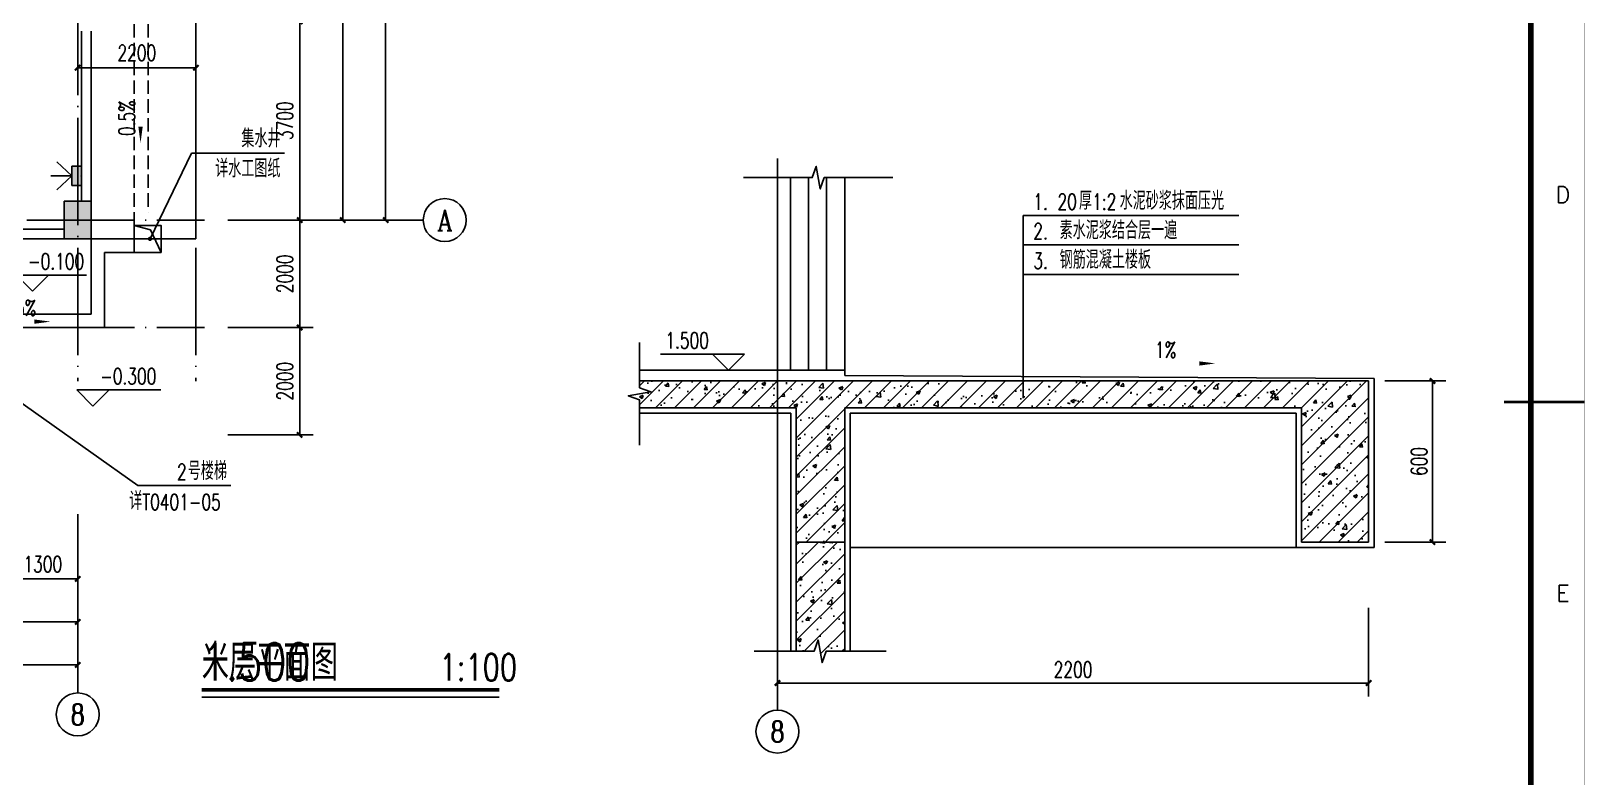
# Model space of a CAD drawing. Header units: millimetres. Extents: x 198973 to 283123, y 132052 to 191502.
# Drawn here: x 254193 to 283123, y 154797 to 168686 of the extents above; entities that cross this region are included whole.
import ezdxf
from ezdxf.enums import TextEntityAlignment as Align

# ---------------------------------------------------------------- set-up
doc = ezdxf.new("R2010")
doc.units = ezdxf.units.MM
doc.header["$LTSCALE"] = 1000
for name, pattern in [('CENTER', [2, 1.25, -0.25, 0.25, -0.25]), ('DASH', [0.35, 0.25, -0.1]), ('DOTE', [2.42, 2, -0.2, 0.02, -0.2])]:
    doc.linetypes.add(name, pattern=pattern)
doc.layers.get('0').update_dxf_attribs({"color": 8})
doc.layers.get('DEFPOINTS').update_dxf_attribs({"color": 8})
for name, color, linetype in [('-人员定位', 6, 'Continuous'), ('01', 8, 'Continuous'), ('3T_WOOD', 8, 'Continuous'), ('55', 8, 'Continuous'), ('AXIS', 8, 'Continuous'), ('COLUMN', 8, 'Continuous'), ('DIM_ELEV', 8, 'Continuous'), ('DIM_LEAD', 8, 'Continuous'), ('DIM_SYMB', 8, 'Continuous'), ('DOTE', 8, 'CENTER'), ('PUB_DIM', 8, 'Continuous'), ('PUB_HATCH', 8, 'Continuous'), ('PUB_TEXT', 8, 'Continuous'), ('STAIR', 8, 'Continuous'), ('WALL', 8, 'Continuous'), ('WINDOW', 8, 'Continuous')]:
    doc.layers.add(name, color=color, linetype=linetype)
doc.styles.add('_TCH_AXIS', font='COMPLEX', dxfattribs={"bigfont": 'GBCBIG'})
doc.styles.add('_TCH_DIM', font='SIMPLEX', dxfattribs={"bigfont": 'GBCBIG'})
doc.styles.add('_TCH_DIM_T3', font='SIMPLEX', dxfattribs={"width": 0.705882, "bigfont": 'GBCBIG'})
doc.styles.add('HZ', font='geditxt.shx', dxfattribs={"width": 0.75, "bigfont": 'hzfs_1.shx'})
doc.styles.get("Standard").update_dxf_attribs({"font": 'txt', "bigfont": 'gbcbig.shx'})
doc.dimstyles.new('_TCH_ARCH&&100', dxfattribs={"dimtxt": 297.5, "dimasz": 100, "dimexe": 250, "dimexo": 300, "dimgap": 126.25, "dimtad": 1, "dimdec": 0, "dimzin": 0, "dimdsep": 46, "dimtxsty": '_TCH_DIM_T3', "dimblk": 'ARCHTICK', "dimcen": 0.09, "dimclrt": 7, "dimazin": 2, "dimtfac": 1, "dimtdec": 0, "dimtix": 1, "dimtmove": 2, "dimatfit": 3, "dimfxl": 0, "dimtolj": 1, "dimtzin": 0, "dimarcsym": 0})
doc.dimstyles.new('_TCH_ARCH&&20', dxfattribs={"dimtxt": 59.5, "dimasz": 20, "dimexe": 50, "dimexo": 60, "dimgap": 20, "dimtad": 1, "dimdec": 0, "dimzin": 0, "dimdsep": 46, "dimtxsty": '_TCH_DIM_T3', "dimblk": 'ARCHTICK', "dimcen": 0.09, "dimclrt": 7, "dimazin": 2, "dimtfac": 1, "dimtdec": 0, "dimtix": 1, "dimtmove": 2, "dimatfit": 3, "dimfxl": 0, "dimtolj": 1, "dimtzin": 0, "dimarcsym": 0})
pattern_1 = [(45, (-268933.05, -164674.26), (-35.355339, 35.355339), []), (50, (-268933.05, -164674.26), (143.452037, -12.550427), [15, -165]), (355, (-268933.05, -164674.26), (-27.75027, 150.43843), [12, -132]), (100.4514, (-268921.1, -164675.3), (115.701876, 137.88791), [12.74804, -140.22842]), (46.1842, (-268933.05, -164634.26), (213.44821, -33.1038), [22.5, -247.5]), (96.6356, (-268915.26, -164637.02), (186.93254, 194.82357), [19.12206, -210.3426]), (351.1842, (-268933.05, -164634.26), (186.93239, 194.82372), [18, -198]), (21, (-268913.05, -164644.26), (119.38141, -80.52378), [15, -165]), (326, (-268913.05, -164644.26), (48.663066, 145.03001), [12, -132]), (71.4514, (-268903.1, -164650.97), (168.044526, 64.5061), [12.74804, -140.22842]), (37.5, (-268933.05, -164674.26), (2.431971, 66.578771), [0, -130.4, 0, -134, 0, -132.5]), (7.5, (-268933.05, -164674.26), (52.613907, 78.882342), [0, -76.4, 0, -127.4, 0, -50.5]), (327.5, (-268977.65, -164674.26), (106.764487, -4.510974), [0, -50, 0, -156, 0, -207]), (317.5, (-268997.65, -164674.26), (116.637234, 20.020996), [0, -65, 0, -103.6, 0, -147])]

# ---------------------------------------------------------------- blocks, each defined once
blk = doc.blocks.new('_ArchTick')
at = {"color": 0, "linetype": 'ByBlock', "const_width": 0.4}
blk.add_lwpolyline([(-0.5, -0.5), (0.5, 0.5)], dxfattribs=at)
blk = doc.blocks.new('*D336')
at = {"layer": 'DEFPOINTS', "color": 0}
for p in [(555.2, 600.9), (2755.2, 600.9), (2755.2, 260.8)]:
    blk.add_point(p, dxfattribs=at)
at = {"layer": 'DIM_SYMB', "color": 0, "lineweight": -2}
for p, q in [((555.2, 540.9), (555.2, 210.8)), ((2755.2, 540.9), (2755.2, 210.8)), ((555.2, 260.8), (2755.2, 260.8))]:
    blk.add_line(p, q, dxfattribs=at)
at = {"layer": 'DIM_SYMB', "color": 0, "lineweight": -2, "xscale": 20, "yscale": 20, "zscale": 20, "rotation": 180}
blk.add_blockref('_ArchTick', (555.2, 260.8), dxfattribs=at)
at = {"layer": 'DIM_SYMB', "color": 0, "lineweight": -2, "xscale": 20, "yscale": 20, "zscale": 20}
blk.add_blockref('_ArchTick', (2755.2, 260.8), dxfattribs=at)
at = {"layer": 'DIM_SYMB', "color": 7, "insert": (1655.2, 310.6), "char_height": 59.5, "attachment_point": 5, "style": '_TCH_DIM_T3'}
blk.add_mtext('\\A1;2200', dxfattribs=at)
blk = doc.blocks.new('*D337')
at = {"layer": 'DEFPOINTS', "color": 0}
for p in [(2755.2, 1385.8), (2992.6, 1385.8), (2755.2, 785.8)]:
    blk.add_point(p, dxfattribs=at)
at = {"layer": 'PUB_DIM', "color": 0, "lineweight": -2}
for p, q in [((2815.2, 1385.8), (3042.6, 1385.8)), ((2992.6, 785.8), (2992.6, 1385.8)), ((2815.2, 785.8), (3042.6, 785.8))]:
    blk.add_line(p, q, dxfattribs=at)
at = {"layer": 'PUB_DIM', "color": 0, "lineweight": -2, "xscale": 20, "yscale": 20, "zscale": 20}
for p, rotation in [((2992.6, 1385.8), 90), ((2992.6, 785.8), 270)]:
    blk.add_blockref('_ArchTick', p, dxfattribs=dict(at, rotation=rotation))
at = {"layer": 'PUB_DIM', "color": 7, "insert": (2942.8, 1085.8), "char_height": 59.5, "attachment_point": 5, "rotation": 90, "style": '_TCH_DIM_T3'}
blk.add_mtext('\\A1;600', dxfattribs=at)
blk = doc.blocks.new('GEDI_WK_A1')
at = {"color": 3}
blk.add_line((831, 297), (841, 297), dxfattribs=at)
for points, const_width in [([(0, 0), (841, 0), (841, 594), (0, 594)], 0.1), ([(25, 10), (831, 10), (831, 584), (25, 584)], 1)]:
    blk.add_lwpolyline(points, close=True, dxfattribs=dict(at, const_width=const_width))
at = {"color": 3, "const_width": 0.5}
blk.add_lwpolyline([(826, 297), (841, 297)], dxfattribs=at)
at = {"color": 3}
for s, p in [('D', (837, 334.12)), ('E', (837, 259.88))]:
    blk.add_text(s, height=3, dxfattribs=at).set_placement(p, align=Align.CENTER)
blk = doc.blocks.new('*D42')
at = {"layer": 'AXIS', "color": 0, "lineweight": -2}
for p, q in [((259796, 182166), (261040, 182166)), ((260790, 165166), (260790, 182166)), ((259796, 165166), (261040, 165166))]:
    blk.add_line(p, q, dxfattribs=at)
at = {"layer": 'DEFPOINTS', "color": 0}
for p in [(259496, 182166), (260790, 182166), (259496, 165166)]:
    blk.add_point(p, dxfattribs=at)
at = {"layer": 'AXIS', "color": 0, "lineweight": -2, "xscale": 100, "yscale": 100, "zscale": 100}
for p, rotation in [((260790, 182166), 90), ((260790, 165166), 270)]:
    blk.add_blockref('_ArchTick', p, dxfattribs=dict(at, rotation=rotation))
at = {"layer": 'AXIS', "color": 7, "insert": (260515, 173666), "char_height": 297.5, "attachment_point": 5, "rotation": 90, "style": '_TCH_DIM_T3'}
blk.add_mtext('\\A1;17000', dxfattribs=at)
blk = doc.blocks.new('*D44')
at = {"layer": 'AXIS', "color": 0, "lineweight": -2}
for p, q in [((213060, 158892), (213060, 156633)), ((255060, 158892), (255060, 156633)), ((213060, 156883), (255060, 156883))]:
    blk.add_line(p, q, dxfattribs=at)
at = {"layer": 'DEFPOINTS', "color": 0}
for p in [(213060, 159192), (255060, 159192), (255060, 156883)]:
    blk.add_point(p, dxfattribs=at)
at = {"layer": 'AXIS', "color": 0, "lineweight": -2, "xscale": 100, "yscale": 100, "zscale": 100, "rotation": 180}
blk.add_blockref('_ArchTick', (213060, 156883), dxfattribs=at)
at = {"layer": 'AXIS', "color": 0, "lineweight": -2, "xscale": 100, "yscale": 100, "zscale": 100}
blk.add_blockref('_ArchTick', (255060, 156883), dxfattribs=at)
at = {"layer": 'AXIS', "color": 7, "insert": (234060, 157158), "char_height": 297.5, "attachment_point": 5, "style": '_TCH_DIM_T3'}
blk.add_mtext('\\A1;42000', dxfattribs=at)
blk = doc.blocks.new('*D69')
at = {"layer": 'AXIS', "color": 0, "lineweight": -2}
for p, q in [((253760, 159692), (253760, 158233)), ((255060, 159692), (255060, 158233)), ((253760, 158483), (255060, 158483))]:
    blk.add_line(p, q, dxfattribs=at)
at = {"layer": 'DEFPOINTS', "color": 0}
for p in [(253760, 159992), (255060, 159992), (255060, 158483)]:
    blk.add_point(p, dxfattribs=at)
at = {"layer": 'AXIS', "color": 0, "lineweight": -2, "xscale": 100, "yscale": 100, "zscale": 100, "rotation": 180}
blk.add_blockref('_ArchTick', (253760, 158483), dxfattribs=at)
at = {"layer": 'AXIS', "color": 0, "lineweight": -2, "xscale": 100, "yscale": 100, "zscale": 100}
blk.add_blockref('_ArchTick', (255060, 158483), dxfattribs=at)
at = {"layer": 'AXIS', "color": 7, "insert": (254410, 158758), "char_height": 297.5, "attachment_point": 5, "style": '_TCH_DIM_T3'}
blk.add_mtext('\\A1;1300', dxfattribs=at)
blk = doc.blocks.new('*D114')
at = {"layer": 'AXIS', "color": 0, "lineweight": -2}
for p, q in [((258996, 176166), (260240, 176166)), ((259990, 165166), (259990, 176166)), ((258996, 165166), (260240, 165166))]:
    blk.add_line(p, q, dxfattribs=at)
at = {"layer": 'DEFPOINTS', "color": 0}
for p in [(258696, 176166), (259990, 176166), (258696, 165166)]:
    blk.add_point(p, dxfattribs=at)
at = {"layer": 'AXIS', "color": 0, "lineweight": -2, "xscale": 100, "yscale": 100, "zscale": 100}
for p, rotation in [((259990, 176166), 90), ((259990, 165166), 270)]:
    blk.add_blockref('_ArchTick', p, dxfattribs=dict(at, rotation=rotation))
at = {"layer": 'AXIS', "color": 7, "insert": (259715, 170666), "char_height": 297.5, "attachment_point": 5, "rotation": 90, "style": '_TCH_DIM_T3'}
blk.add_mtext('\\A1;11000', dxfattribs=at)
blk = doc.blocks.new('*D116')
at = {"layer": 'AXIS', "color": 0, "lineweight": -2}
for p, q in [((257851, 163166), (259440, 163166)), ((259190, 161166), (259190, 163166)), ((257851, 161166), (259440, 161166))]:
    blk.add_line(p, q, dxfattribs=at)
at = {"layer": 'DEFPOINTS', "color": 0}
for p in [(257551, 163166), (259190, 163166), (257551, 161166)]:
    blk.add_point(p, dxfattribs=at)
at = {"layer": 'AXIS', "color": 0, "lineweight": -2, "xscale": 100, "yscale": 100, "zscale": 100}
for p, rotation in [((259190, 163166), 90), ((259190, 161166), 270)]:
    blk.add_blockref('_ArchTick', p, dxfattribs=dict(at, rotation=rotation))
at = {"layer": 'AXIS', "color": 7, "insert": (258915, 162166), "char_height": 297.5, "attachment_point": 5, "rotation": 90, "style": '_TCH_DIM_T3'}
blk.add_mtext('\\A1;2000', dxfattribs=at)
blk = doc.blocks.new('*D117')
at = {"layer": 'AXIS', "color": 0, "lineweight": -2}
for p, q in [((257851, 165166), (259440, 165166)), ((259190, 163166), (259190, 165166)), ((257851, 163166), (259440, 163166))]:
    blk.add_line(p, q, dxfattribs=at)
at = {"layer": 'DEFPOINTS', "color": 0}
for p in [(257551, 165166), (259190, 165166), (257551, 163166)]:
    blk.add_point(p, dxfattribs=at)
at = {"layer": 'AXIS', "color": 0, "lineweight": -2, "xscale": 100, "yscale": 100, "zscale": 100}
for p, rotation in [((259190, 165166), 90), ((259190, 163166), 270)]:
    blk.add_blockref('_ArchTick', p, dxfattribs=dict(at, rotation=rotation))
at = {"layer": 'AXIS', "color": 7, "insert": (258915, 164166), "char_height": 297.5, "attachment_point": 5, "rotation": 90, "style": '_TCH_DIM_T3'}
blk.add_mtext('\\A1;2000', dxfattribs=at)
blk = doc.blocks.new('*D118')
at = {"layer": 'AXIS', "color": 0, "lineweight": -2}
for p, q in [((257851, 168866), (259440, 168866)), ((259190, 165166), (259190, 168866)), ((257851, 165166), (259440, 165166))]:
    blk.add_line(p, q, dxfattribs=at)
at = {"layer": 'DEFPOINTS', "color": 0}
for p in [(257551, 168866), (259190, 168866), (257551, 165166)]:
    blk.add_point(p, dxfattribs=at)
at = {"layer": 'AXIS', "color": 0, "lineweight": -2, "xscale": 100, "yscale": 100, "zscale": 100}
for p, rotation in [((259190, 168866), 90), ((259190, 165166), 270)]:
    blk.add_blockref('_ArchTick', p, dxfattribs=dict(at, rotation=rotation))
at = {"layer": 'AXIS', "color": 7, "insert": (258915, 167016), "char_height": 297.5, "attachment_point": 5, "rotation": 90, "style": '_TCH_DIM_T3'}
blk.add_mtext('\\A1;3700', dxfattribs=at)
blk = doc.blocks.new('*D138')
at = {"layer": 'AXIS', "color": 0, "lineweight": -2}
for p, q in [((249060, 159692), (249060, 157433)), ((255060, 159692), (255060, 157433)), ((249060, 157683), (255060, 157683))]:
    blk.add_line(p, q, dxfattribs=at)
at = {"layer": 'DEFPOINTS', "color": 0}
for p in [(249060, 159992), (255060, 159992), (255060, 157683)]:
    blk.add_point(p, dxfattribs=at)
at = {"layer": 'AXIS', "color": 0, "lineweight": -2, "xscale": 100, "yscale": 100, "zscale": 100, "rotation": 180}
blk.add_blockref('_ArchTick', (249060, 157683), dxfattribs=at)
at = {"layer": 'AXIS', "color": 0, "lineweight": -2, "xscale": 100, "yscale": 100, "zscale": 100}
blk.add_blockref('_ArchTick', (255060, 157683), dxfattribs=at)
at = {"layer": 'AXIS', "color": 7, "insert": (252060, 157958), "char_height": 297.5, "attachment_point": 5, "style": '_TCH_DIM_T3'}
blk.add_mtext('\\A1;6000', dxfattribs=at)
blk = doc.blocks.new('*D165')
at = {"layer": 'DEFPOINTS', "color": 0}
for p in [(257260, 168004), (255060, 167641), (257260, 167641)]:
    blk.add_point(p, dxfattribs=at)
at = {"layer": 'PUB_DIM', "color": 0, "lineweight": -2}
for p, q in [((255060, 167941), (255060, 168254)), ((257260, 167941), (257260, 168254)), ((255060, 168004), (257260, 168004))]:
    blk.add_line(p, q, dxfattribs=at)
at = {"layer": 'PUB_DIM', "color": 0, "lineweight": -2, "xscale": 100, "yscale": 100, "zscale": 100, "rotation": 180}
blk.add_blockref('_ArchTick', (255060, 168004), dxfattribs=at)
at = {"layer": 'PUB_DIM', "color": 0, "lineweight": -2, "xscale": 100, "yscale": 100, "zscale": 100}
blk.add_blockref('_ArchTick', (257260, 168004), dxfattribs=at)
at = {"layer": 'PUB_DIM', "color": 7, "insert": (256160, 168279), "char_height": 297.5, "attachment_point": 5, "style": '_TCH_DIM_T3'}
blk.add_mtext('\\A1;2200', dxfattribs=at)
blk = doc.blocks.new('*D206')
at = {"layer": 'DEFPOINTS', "color": 0}
for p in [(257260, 168004), (255060, 167641), (257260, 167641)]:
    blk.add_point(p, dxfattribs=at)
at = {"layer": 'PUB_DIM', "color": 0, "lineweight": -2}
for p, q in [((255060, 167941), (255060, 168254)), ((257260, 167941), (257260, 168254)), ((255060, 168004), (257260, 168004))]:
    blk.add_line(p, q, dxfattribs=at)
at = {"layer": 'PUB_DIM', "color": 0, "lineweight": -2, "xscale": 100, "yscale": 100, "zscale": 100, "rotation": 180}
blk.add_blockref('_ArchTick', (255060, 168004), dxfattribs=at)
at = {"layer": 'PUB_DIM', "color": 0, "lineweight": -2, "xscale": 100, "yscale": 100, "zscale": 100}
blk.add_blockref('_ArchTick', (257260, 168004), dxfattribs=at)
at = {"layer": 'PUB_DIM', "color": 7, "insert": (256160, 168279), "char_height": 297.5, "attachment_point": 5, "style": '_TCH_DIM_T3'}
blk.add_mtext('\\A1;2200', dxfattribs=at)
blk = doc.blocks.new('_FZH')
blk.add_lwpolyline([(-0.5, -0.5), (0.5, -0.5), (0.5, 0.5), (-0.5, 0.5)], close=True)
at = {"layer": 'PUB_HATCH'}
blk.add_solid([(-0.5, -0.5), (0.5, -0.5), (-0.5, 0.5), (0.5, 0.5)], dxfattribs=at)
blk = doc.blocks.new('*D240')
at = {"layer": 'AXIS', "color": 0, "lineweight": -2}
for p, q in [((249060, 159692), (249060, 157433)), ((255060, 159692), (255060, 157433)), ((249060, 157683), (255060, 157683))]:
    blk.add_line(p, q, dxfattribs=at)
at = {"layer": 'DEFPOINTS', "color": 0}
for p in [(249060, 159992), (255060, 159992), (255060, 157683)]:
    blk.add_point(p, dxfattribs=at)
at = {"layer": 'AXIS', "color": 0, "lineweight": -2, "xscale": 100, "yscale": 100, "zscale": 100, "rotation": 180}
blk.add_blockref('_ArchTick', (249060, 157683), dxfattribs=at)
at = {"layer": 'AXIS', "color": 0, "lineweight": -2, "xscale": 100, "yscale": 100, "zscale": 100}
blk.add_blockref('_ArchTick', (255060, 157683), dxfattribs=at)
at = {"layer": 'AXIS', "color": 7, "insert": (252060, 157958), "char_height": 297.5, "attachment_point": 5, "style": '_TCH_DIM_T3'}
blk.add_mtext('\\A1;6000', dxfattribs=at)
blk = doc.blocks.new('*D250')
at = {"layer": 'AXIS', "color": 0, "lineweight": -2}
for p, q in [((257851, 163166), (259440, 163166)), ((259190, 161166), (259190, 163166)), ((257851, 161166), (259440, 161166))]:
    blk.add_line(p, q, dxfattribs=at)
at = {"layer": 'DEFPOINTS', "color": 0}
for p in [(257551, 163166), (259190, 163166), (257551, 161166)]:
    blk.add_point(p, dxfattribs=at)
at = {"layer": 'AXIS', "color": 0, "lineweight": -2, "xscale": 100, "yscale": 100, "zscale": 100}
for p, rotation in [((259190, 163166), 90), ((259190, 161166), 270)]:
    blk.add_blockref('_ArchTick', p, dxfattribs=dict(at, rotation=rotation))
at = {"layer": 'AXIS', "color": 7, "insert": (258915, 162166), "char_height": 297.5, "attachment_point": 5, "rotation": 90, "style": '_TCH_DIM_T3'}
blk.add_mtext('\\A1;2000', dxfattribs=at)
blk = doc.blocks.new('*D251')
at = {"layer": 'AXIS', "color": 0, "lineweight": -2}
for p, q in [((257851, 165166), (259440, 165166)), ((259190, 163166), (259190, 165166)), ((257851, 163166), (259440, 163166))]:
    blk.add_line(p, q, dxfattribs=at)
at = {"layer": 'DEFPOINTS', "color": 0}
for p in [(257551, 165166), (259190, 165166), (257551, 163166)]:
    blk.add_point(p, dxfattribs=at)
at = {"layer": 'AXIS', "color": 0, "lineweight": -2, "xscale": 100, "yscale": 100, "zscale": 100}
for p, rotation in [((259190, 165166), 90), ((259190, 163166), 270)]:
    blk.add_blockref('_ArchTick', p, dxfattribs=dict(at, rotation=rotation))
at = {"layer": 'AXIS', "color": 7, "insert": (258915, 164166), "char_height": 297.5, "attachment_point": 5, "rotation": 90, "style": '_TCH_DIM_T3'}
blk.add_mtext('\\A1;2000', dxfattribs=at)
blk = doc.blocks.new('*D252')
at = {"layer": 'AXIS', "color": 0, "lineweight": -2}
for p, q in [((257851, 168866), (259440, 168866)), ((259190, 165166), (259190, 168866)), ((257851, 165166), (259440, 165166))]:
    blk.add_line(p, q, dxfattribs=at)
at = {"layer": 'DEFPOINTS', "color": 0}
for p in [(257551, 168866), (259190, 168866), (257551, 165166)]:
    blk.add_point(p, dxfattribs=at)
at = {"layer": 'AXIS', "color": 0, "lineweight": -2, "xscale": 100, "yscale": 100, "zscale": 100}
for p, rotation in [((259190, 168866), 90), ((259190, 165166), 270)]:
    blk.add_blockref('_ArchTick', p, dxfattribs=dict(at, rotation=rotation))
at = {"layer": 'AXIS', "color": 7, "insert": (258915, 167016), "char_height": 297.5, "attachment_point": 5, "rotation": 90, "style": '_TCH_DIM_T3'}
blk.add_mtext('\\A1;3700', dxfattribs=at)
blk = doc.blocks.new('*D257')
at = {"layer": 'AXIS', "color": 0, "lineweight": -2}
for p, q in [((258996, 176166), (260240, 176166)), ((259990, 165166), (259990, 176166)), ((258996, 165166), (260240, 165166))]:
    blk.add_line(p, q, dxfattribs=at)
at = {"layer": 'DEFPOINTS', "color": 0}
for p in [(258696, 176166), (259990, 176166), (258696, 165166)]:
    blk.add_point(p, dxfattribs=at)
at = {"layer": 'AXIS', "color": 0, "lineweight": -2, "xscale": 100, "yscale": 100, "zscale": 100}
for p, rotation in [((259990, 176166), 90), ((259990, 165166), 270)]:
    blk.add_blockref('_ArchTick', p, dxfattribs=dict(at, rotation=rotation))
at = {"layer": 'AXIS', "color": 7, "insert": (259715, 170666), "char_height": 297.5, "attachment_point": 5, "rotation": 90, "style": '_TCH_DIM_T3'}
blk.add_mtext('\\A1;11000', dxfattribs=at)
blk = doc.blocks.new('*D307')
at = {"layer": 'AXIS', "color": 0, "lineweight": -2}
for p, q in [((253760, 159692), (253760, 158233)), ((255060, 159692), (255060, 158233)), ((253760, 158483), (255060, 158483))]:
    blk.add_line(p, q, dxfattribs=at)
at = {"layer": 'DEFPOINTS', "color": 0}
for p in [(253760, 159992), (255060, 159992), (255060, 158483)]:
    blk.add_point(p, dxfattribs=at)
at = {"layer": 'AXIS', "color": 0, "lineweight": -2, "xscale": 100, "yscale": 100, "zscale": 100, "rotation": 180}
blk.add_blockref('_ArchTick', (253760, 158483), dxfattribs=at)
at = {"layer": 'AXIS', "color": 0, "lineweight": -2, "xscale": 100, "yscale": 100, "zscale": 100}
blk.add_blockref('_ArchTick', (255060, 158483), dxfattribs=at)
at = {"layer": 'AXIS', "color": 7, "insert": (254410, 158758), "char_height": 297.5, "attachment_point": 5, "style": '_TCH_DIM_T3'}
blk.add_mtext('\\A1;1300', dxfattribs=at)
blk = doc.blocks.new('*D328')
at = {"layer": 'AXIS', "color": 0, "lineweight": -2}
for p, q in [((213060, 158892), (213060, 156633)), ((255060, 158892), (255060, 156633)), ((213060, 156883), (255060, 156883))]:
    blk.add_line(p, q, dxfattribs=at)
at = {"layer": 'DEFPOINTS', "color": 0}
for p in [(213060, 159192), (255060, 159192), (255060, 156883)]:
    blk.add_point(p, dxfattribs=at)
at = {"layer": 'AXIS', "color": 0, "lineweight": -2, "xscale": 100, "yscale": 100, "zscale": 100, "rotation": 180}
blk.add_blockref('_ArchTick', (213060, 156883), dxfattribs=at)
at = {"layer": 'AXIS', "color": 0, "lineweight": -2, "xscale": 100, "yscale": 100, "zscale": 100}
blk.add_blockref('_ArchTick', (255060, 156883), dxfattribs=at)
at = {"layer": 'AXIS', "color": 7, "insert": (234060, 157158), "char_height": 297.5, "attachment_point": 5, "style": '_TCH_DIM_T3'}
blk.add_mtext('\\A1;42000', dxfattribs=at)
blk = doc.blocks.new('*D330')
at = {"layer": 'AXIS', "color": 0, "lineweight": -2}
for p, q in [((259796, 182166), (261040, 182166)), ((260790, 165166), (260790, 182166)), ((259796, 165166), (261040, 165166))]:
    blk.add_line(p, q, dxfattribs=at)
at = {"layer": 'DEFPOINTS', "color": 0}
for p in [(259496, 182166), (260790, 182166), (259496, 165166)]:
    blk.add_point(p, dxfattribs=at)
at = {"layer": 'AXIS', "color": 0, "lineweight": -2, "xscale": 100, "yscale": 100, "zscale": 100}
for p, rotation in [((260790, 182166), 90), ((260790, 165166), 270)]:
    blk.add_blockref('_ArchTick', p, dxfattribs=dict(at, rotation=rotation))
at = {"layer": 'AXIS', "color": 7, "insert": (260515, 173666), "char_height": 297.5, "attachment_point": 5, "rotation": 90, "style": '_TCH_DIM_T3'}
blk.add_mtext('\\A1;17000', dxfattribs=at)
blk = doc.blocks.new('定位基站')
at = {"layer": '-人员定位', "ltscale": 0.01}
h = blk.add_hatch(color=256, dxfattribs=at)
h.dxf.hatch_style = 1
h.paths.add_polyline_path([(406524, 477798), (406524, 477617), (406162, 477617), (406162, 477798)])
at = {"layer": '-人员定位', "color": 6}
for p, q in [((406343, 477798), (406082, 478077)), ((406343, 477798), (406343, 478186)), ((406343, 477798), (406604, 478077)), ((406343, 477995), (406343, 477995)), ((406162, 477798), (406524, 477798)), ((406162, 477617), (406162, 477798)), ((406524, 477798), (406524, 477617)), ((406524, 477617), (406162, 477617))]:
    blk.add_line(p, q, dxfattribs=at)
for p in [(406343, 477798), (406162, 477617), (406343, 477617), (406524, 477617)]:
    blk.add_point(p, dxfattribs=at)
blk = doc.blocks.new('A$C0E550F51')
at = {"layer": 'PUB_HATCH'}
h = blk.add_hatch(dxfattribs=at)
h.set_pattern_fill('钢筋混凝土', color=256, scale=20, style=0)
h.set_pattern_definition(pattern_1)
h.paths.add_polyline_path([(555.2, 1285.8), (555.2, 1385.8), (42, 1385.8), (42, 1360.3), (84, 1345.4), (0, 1330.6), (42, 1315.3), (42, 1285.8)])
h = blk.add_hatch(dxfattribs=at)
h.set_pattern_fill('钢筋混凝土', color=256, scale=20, style=0)
h.set_pattern_definition(pattern_1)
h.paths.add_polyline_path([(805.2, 1285.8), (2505.2, 1285.8), (2505.2, 785.8), (2755.2, 785.8), (2755.2, 1385.8), (805.2, 1385.8), (555.2, 1385.8), (555.2, 1285.8), (625.2, 1285.8), (625.2, 785.8), (805.2, 785.8)])
h = blk.add_hatch(dxfattribs=at)
h.set_pattern_fill('钢筋混凝土', color=256, scale=20, style=0)
h.set_pattern_definition([(45, (-267433.91, -165483.196), (-35.355339, 35.355339), []), (50, (-267433.91, -165483.2), (143.452037, -12.550427), [15, -165]), (355, (-267433.91, -165483.2), (-27.75027, 150.43843), [12, -132]), (100.4514, (-267421.96, -165484.24), (115.701876, 137.88791), [12.74804, -140.22842]), (46.1842, (-267433.91, -165443.2), (213.44821, -33.1038), [22.5, -247.5]), (96.6356, (-267416.12, -165445.95), (186.93254, 194.82357), [19.12206, -210.3426]), (351.1842, (-267433.9, -165443.2), (186.93239, 194.82372), [18, -198]), (21, (-267413.91, -165453.2), (119.38141, -80.52378), [15, -165]), (326, (-267413.91, -165453.2), (48.663066, 145.03001), [12, -132]), (71.4514, (-267403.96, -165459.9), (168.044526, 64.5061), [12.74804, -140.22842]), (37.5, (-267433.91, -165483.196), (2.431971, 66.578771), [0, -130.4, 0, -134, 0, -132.5]), (7.5, (-267433.91, -165483.196), (52.613907, 78.882342), [0, -76.4, 0, -127.4, 0, -50.5]), (327.5, (-267478.51, -165483.196), (106.764487, -4.510974), [0, -50, 0, -156, 0, -207]), (317.5, (-267498.51, -165483.2), (116.637234, 20.020996), [0, -65, 0, -103.6, 0, -147])])
h.paths.add_polyline_path([(805.2, 771.8), (805.2, 785.8), (625.2, 785.8), (625.2, 379.1), (691.1, 379.1), (706.4, 421.1), (721.2, 337.1), (736.1, 379.1), (805.2, 379.1)])
at = {"layer": '55'}
blk.add_line((2485.2, 765.8), (825.2, 765.8), dxfattribs=at)
at = {"layer": 'DIM_ELEV'}
for p, q in [((433, 1485.8), (120, 1485.8)), ((373, 1425.8), (313, 1485.8)), ((373, 1425.8), (433, 1485.8))]:
    blk.add_line(p, q, dxfattribs=at)
at = {"layer": 'DIM_SYMB'}
for p, q in [((1469.2, 1782.8), (1469.2, 2002.6)), ((1469.2, 2002.6), (2271.8, 2002.6)), ((1469.2, 1892.7), (2271.8, 1892.7)), ((1469.2, 1321.7), (1469.2, 1782.8)), ((1469.2, 1782.8), (2271.8, 1782.8)), ((555.2, 771.8), (555.2, 160))]:
    blk.add_line(p, q, dxfattribs=at)
for points in [[(429.2, 2143.1), (684.3, 2143.1), (699.6, 2185.1), (714.4, 2101.1), (729.3, 2143.1), (984.5, 2143.1)], [(42, 1146.2), (42, 1315.3), (0, 1330.6), (84, 1345.4), (42, 1360.3), (42, 1529.4)], [(467.8, 379.1), (691.1, 379.1), (706.4, 421.1), (721.2, 337.1), (736.1, 379.1), (959.4, 379.1)]]:
    blk.add_lwpolyline(points, dxfattribs=at)
blk.add_lwpolyline([(1803.8, 1449.9, 0, 0, 0), (2184.5, 1451.1, 0, 16, 0), (2124.5, 1450.9, 0, 0, 0)], format="xyseb", dxfattribs=at)
blk.add_circle((555.2, 80), 80, dxfattribs=at)
at = {"layer": 'DOTE', "linetype": 'DOTE'}
blk.add_line((555.2, 375.9), (555.2, 2214.4), dxfattribs=at)
at = {"layer": 'PUB_HATCH'}
for p, q in [((805.2, 1425.8), (42, 1425.8)), ((805.2, 1425.8), (805.2, 1405.8)), ((2775.2, 1395.1), (805.2, 1405.8)), ((805.2, 1405.8), (805.2, 1405.8)), ((2775.2, 765.8), (2775.2, 1395.1)), ((42, 1265.8), (605.2, 1265.8)), ((605.2, 1265.8), (605.2, 379.1)), ((825.2, 379.1), (825.2, 1265.8)), ((825.2, 1265.8), (2485.2, 1265.8)), ((2485.2, 1265.8), (2485.2, 765.8)), ((2485.2, 765.8), (2775.2, 765.8))]:
    blk.add_line(p, q, dxfattribs=at)
at = {"layer": 'WALL'}
for p, q in [((42, 1385.8), (805.2, 1385.8)), ((805.2, 1385.8), (805.2, 1385.8)), ((805.2, 1385.8), (2755.2, 1385.8)), ((2755.2, 785.8), (2755.2, 1385.8)), ((42, 1285.8), (625.2, 1285.8)), ((625.2, 1285.8), (625.2, 379.1)), ((805.2, 1285.8), (805.2, 379.1)), ((805.2, 1285.8), (2505.2, 1285.8)), ((2505.2, 785.8), (2505.2, 1285.8)), ((805.2, 785.8), (625.2, 785.8)), ((2505.2, 785.8), (2755.2, 785.8))]:
    blk.add_line(p, q, dxfattribs=at)
at = {"layer": 'WINDOW'}
for p, q in [((604.2, 1425.8), (604.2, 2143.1)), ((671.2, 1425.8), (671.2, 2143.1)), ((738.2, 1425.8), (738.2, 2143.1)), ((805.2, 1425.8), (805.2, 2143.1))]:
    blk.add_line(p, q, dxfattribs=at)
at = {"layer": 'DIM_ELEV', "color": 7, "style": '_TCH_DIM', "width": 0.705882}
blk.add_text('1.500', height=59.5, dxfattribs=at).set_placement((138, 1506.8))
at = {"layer": 'DIM_SYMB', "color": 7, "style": '_TCH_DIM', "width": 0.705882}
for s, p in [('1.', (1507.2, 2023.6)), ('20', (1597.2, 2023.6)), ('1:2', (1726.4, 2023.6)), ('2.', (1507.2, 1913.7)), ('3.', (1507.2, 1803.8))]:
    blk.add_text(s, height=59.5, dxfattribs=at).set_placement(p)
at = {"layer": 'DIM_SYMB', "color": 7, "style": '_TCH_DIM'}
for s, height, p in [('厚', 67.5, (1677.2, 2023.6)), ('水泥砂浆抹面压光', 67.52, (1828.4, 2023.6)), ('素水泥浆结合层一遍', 67.52, (1605.2, 1913.7)), ('钢筋混凝土楼板', 67.52, (1605.2, 1803.8))]:
    blk.add_text(s, height=height, dxfattribs=at).set_placement(p)
at = {"layer": 'DIM_SYMB', "color": 7, "style": '_TCH_DIM', "width": 0.705882}
blk.add_text('1%', height=59.5, rotation=0.17747, dxfattribs=at).set_placement((1960.1, 1471.4))
at = {"layer": 'DIM_SYMB', "color": 7, "style": '_TCH_AXIS', "width": 1.205503}
blk.add_text('8', height=77.5, dxfattribs=at).set_placement((526.9, 41.3), (583.6, 41.3), align=Align.FIT)
at = {"layer": 'DIM_SYMB'}
dim = blk.add_aligned_dim(p1=(555.2, 600.9), p2=(2755.2, 600.9), distance=-340.1, dimstyle='_TCH_ARCH&&20', dxfattribs=at)
dim.commit()
dim.dimension.update_dxf_attribs({"geometry": '*D336', "text_midpoint": (1655.2, 310.6)})
at = {"layer": 'PUB_DIM'}
dim = blk.add_aligned_dim(p1=(2755.2, 785.8), p2=(2755.2, 1385.8), distance=-237.3, dimstyle='_TCH_ARCH&&20', dxfattribs=at)
dim.commit()
dim.dimension.update_dxf_attribs({"geometry": '*D337', "text_midpoint": (2942.8, 1085.8)})

msp = doc.modelspace()

# ---------------------------------------------------------------- linework, layer by layer
for p, q in [((256413.9, 164982.9), (256110.4, 165065.5)), ((256610.4, 164565.5), (256413.9, 164982.9))]:
    msp.add_line(p, q)
msp.add_lwpolyline([(256610.4, 164565.5), (256110.4, 164565.5), (256110.4, 165065.5), (256610.4, 165065.5)], close=True)
at = {"layer": '01'}
for p, q in [((257260.4, 176166), (257260.4, 164815.5)), ((255310.4, 164815.5), (257260.4, 164815.5)), ((255560.4, 163166), (255560.4, 164565.5))]:
    msp.add_line(p, q, dxfattribs=at)
at = {"layer": '3T_WOOD', "linetype": 'DASH'}
msp.add_line((256110.4, 176166), (256110.4, 164815.5), dxfattribs=at)
at = {"layer": '3T_WOOD'}
for p, q in [((255310.4, 164815.5), (256110.4, 164815.5)), ((255560.4, 164565.5), (256110.4, 164565.5))]:
    msp.add_line(p, q, dxfattribs=at)
at = {"layer": '3T_WOOD', "linetype": 'DASH'}
msp.add_lwpolyline([(256370.4, 176166), (256370.4, 165315.5)], dxfattribs=at)
at = {"layer": '55'}
msp.add_line((251060.4, 163166), (255560.4, 163166), dxfattribs=at)
at = {"layer": 'AXIS'}
for p, q in [((258535.6, 165166), (261490, 165166)), ((255060.4, 159405.9), (255060.4, 156360.1))]:
    msp.add_line(p, q, dxfattribs=at)
for centre in [(261890, 165166), (255060.4, 155960.1)]:
    msp.add_circle(centre, 400, dxfattribs=at)
at = {"layer": 'DIM_ELEV'}
for p, q in [((254218, 163842.5), (253918, 164142.5)), ((253918, 164142.5), (255225.6, 164142.5)), ((254218, 163842.5), (254518, 164142.5)), ((255344.4, 161703.9), (255044.4, 162003.9)), ((255044.4, 162003.9), (256609.4, 162003.9)), ((255344.4, 161703.9), (255644.4, 162003.9))]:
    msp.add_line(p, q, dxfattribs=at)
at = {"layer": 'DIM_LEAD'}
for p, q in [((256405.6, 164816.2), (257178.1, 166414.6)), ((257178.1, 166414.6), (258910.4, 166414.6)), ((253496.8, 162124), (256176.7, 160222.3)), ((256176.7, 160222.3), (257909, 160222.3))]:
    msp.add_line(p, q, dxfattribs=at)
at = {"layer": 'DIM_LEAD', "const_width": 40}
msp.add_lwpolyline([(256396.9, 164798.2, 1), (256414.3, 164834.2, 1)], format="xyb", close=True, dxfattribs=at)
at = {"layer": 'DIM_SYMB'}
for points in [[(256228.8, 167538.4, 0, 0, 0), (256228.8, 166602.7, 0, 80, 0), (256228.8, 166902.7, 0, 0, 0)], [(253371.8, 163275.3, 0, 0, 0), (254552.8, 163275.3, 0, 80, 0), (254252.8, 163275.3, 0, 0, 0)]]:
    msp.add_lwpolyline(points, format="xyseb", dxfattribs=at)
at = {"layer": 'DIM_SYMB', "const_width": 70}
msp.add_lwpolyline([(257368.4, 156420.1), (262902.7, 156420.1)], dxfattribs=at)
at = {"layer": 'DIM_SYMB'}
msp.add_lwpolyline([(257368.4, 156280.1), (262902.7, 156280.1)], dxfattribs=at)
at = {"layer": 'DOTE', "linetype": 'DOTE'}
for p, q in [((255060.4, 184011), (255060.4, 162168.4)), ((257260.4, 184011), (257260.4, 162168.4)), ((210553.6, 165166), (257416.8, 165166)), ((210553.6, 163166), (257416.8, 163166))]:
    msp.add_line(p, q, dxfattribs=at)
at = {"layer": 'STAIR'}
for p, q in [((255310.4, 163416), (255310.4, 164815.5)), ((251060.4, 163416), (255310.4, 163416))]:
    msp.add_line(p, q, dxfattribs=at)
at = {"layer": 'WALL'}
for p, q in [((255130.4, 168686), (255130.4, 165515.5)), ((255310.4, 168686), (255310.4, 165515.5)), ((254810.4, 164995.5), (252260.4, 164995.5)), ((254810.4, 164815.5), (252260.4, 164815.5))]:
    msp.add_line(p, q, dxfattribs=at)

# ---------------------------------------------------------------- block references
at = {"layer": '-人员定位', "rotation": 89.99999999999999}
msp.add_blockref('定位基站', (732746, -240353), dxfattribs=at)
at = {"xscale": 100, "yscale": 100, "zscale": 100}
msp.add_blockref('GEDI_WK_A1', (198997.9, 132076.8), dxfattribs=at)
at = {"layer": '55', "xscale": 5, "yscale": 5, "zscale": 5}
msp.add_blockref('A$C0E550F51', (265304.7, 155241.4), dxfattribs=at)
at = {"layer": 'COLUMN', "linetype": 'DOTE', "xscale": 500, "yscale": 700, "zscale": 700}
msp.add_blockref('_FZH', (255060.4, 165165.5), dxfattribs=at)

# ---------------------------------------------------------------- texts
at = {"layer": 'AXIS', "color": 7, "style": '_TCH_AXIS'}
for s, height, width, p, p2 in [('A', 385.9, 1.097495, (261747.3, 164973), (262032.8, 164973)), ('8', 387.4, 1.205503, (254918.7, 155766.4), (255202.1, 155766.4))]:
    msp.add_text(s, height=height, dxfattribs=dict(at, width=width)).set_placement(p, p2, align=Align.FIT)
at = {"layer": 'DIM_ELEV', "color": 7, "style": '_TCH_DIM', "width": 0.705882}
for s, p in [('-0.100', (254135.6, 164247.5)), ('-0.300', (255479.4, 162108.9))]:
    msp.add_text(s, height=297.5, dxfattribs=at).set_placement(p)
at = {"layer": 'DIM_LEAD', "color": 7, "style": '_TCH_DIM'}
for s, height, p in [('集水井', 337.59, (258105.4, 166519.6)), ('详水工图纸', 337.59, (257617.7, 165959.6)), ('号楼梯', 337.59, (257107.7, 160327.3)), ('详', 337.6, (256018.3, 159767.3))]:
    msp.add_text(s, height=height, dxfattribs=at).set_placement(p)
at = {"layer": 'DIM_LEAD', "color": 7, "style": '_TCH_DIM', "width": 0.705882}
for s, p in [('2', (256907.7, 160327.3)), ('T0401-05', (256264, 159767.3))]:
    msp.add_text(s, height=297.5, dxfattribs=at).set_placement(p)
at = {"layer": 'DIM_SYMB', "color": 7, "style": '_TCH_DIM', "width": 0.705882}
msp.add_text('0.5%', height=297.5, rotation=90, dxfattribs=at).set_placement((256123.8, 166730.5))
msp.add_text('0.5%', height=297.5, dxfattribs=at).set_placement((253622.3, 163380.3))
at = {"layer": 'PUB_TEXT', "style": 'HZ', "width": 0.75}
for s, height, p in [('米层平面图', 675.18, (257368.4, 156589.8)), ('1.500', 700, (257368.4, 156589.8)), ('1:100', 500, (261790.2, 156589.8))]:
    msp.add_text(s, height=height, dxfattribs=at).set_placement(p)

# ---------------------------------------------------------------- dimensions: what is measured, and where the dimension line sits
at = {"layer": 'AXIS'}
for p1, p2, distance, picture, middle in [((259496.1, 165166), (259496.1, 182166), -1294, '*D42', (260515, 173666)), ((259496.1, 165166), (259496.1, 182166), -1294, '*D330', (260515, 173666)), ((258696.1, 165166), (258696.1, 176166), -1294, '*D114', (259715, 170666)), ((258696.1, 165166), (258696.1, 176166), -1294, '*D257', (259715, 170666)), ((257550.8, 165166), (257550.8, 168866), -1639.2, '*D118', (258915, 167016)), ((257550.8, 165166), (257550.8, 168866), -1639.2, '*D252', (258915, 167016)), ((257550.8, 163166), (257550.8, 165166), -1639.2, '*D117', (258915, 164166)), ((257550.8, 163166), (257550.8, 165166), -1639.2, '*D251', (258915, 164166)), ((257550.8, 161166), (257550.8, 163166), -1639.2, '*D116', (258915, 162166)), ((257550.8, 161166), (257550.8, 163166), -1639.2, '*D250', (258915, 162166)), ((249060.4, 159992.2), (255060.4, 159992.2), -2309.4, '*D138', (252060.4, 157957.9)), ((249060.4, 159992.2), (255060.4, 159992.2), -2309.4, '*D240', (252060.4, 157957.9)), ((253760.4, 159992.2), (255060.4, 159992.2), -1509.4, '*D69', (254410.4, 158757.9)), ((253760.4, 159992.2), (255060.4, 159992.2), -1509.4, '*D307', (254410.4, 158757.9)), ((213060.4, 159192.2), (255060.4, 159192.2), -2309.4, '*D44', (234060.4, 157157.9)), ((213060.4, 159192.2), (255060.4, 159192.2), -2309.4, '*D328', (234060.4, 157157.9))]:
    dim = msp.add_aligned_dim(p1=p1, p2=p2, distance=distance, dimstyle='_TCH_ARCH&&100', dxfattribs=at)
    dim.commit()
    dim.dimension.update_dxf_attribs({"geometry": picture, "text_midpoint": middle})
at = {"layer": 'PUB_DIM'}
for picture in ['*D165', '*D206']:
    dim = msp.add_aligned_dim(p1=(255060.4, 167640.8), p2=(257260.4, 167640.8), distance=363.2, dimstyle='_TCH_ARCH&&100', dxfattribs=at)
    dim.commit()
    dim.dimension.update_dxf_attribs({"geometry": picture, "text_midpoint": (256160.4, 168278.9)})

doc.saveas('drawing.dxf')
